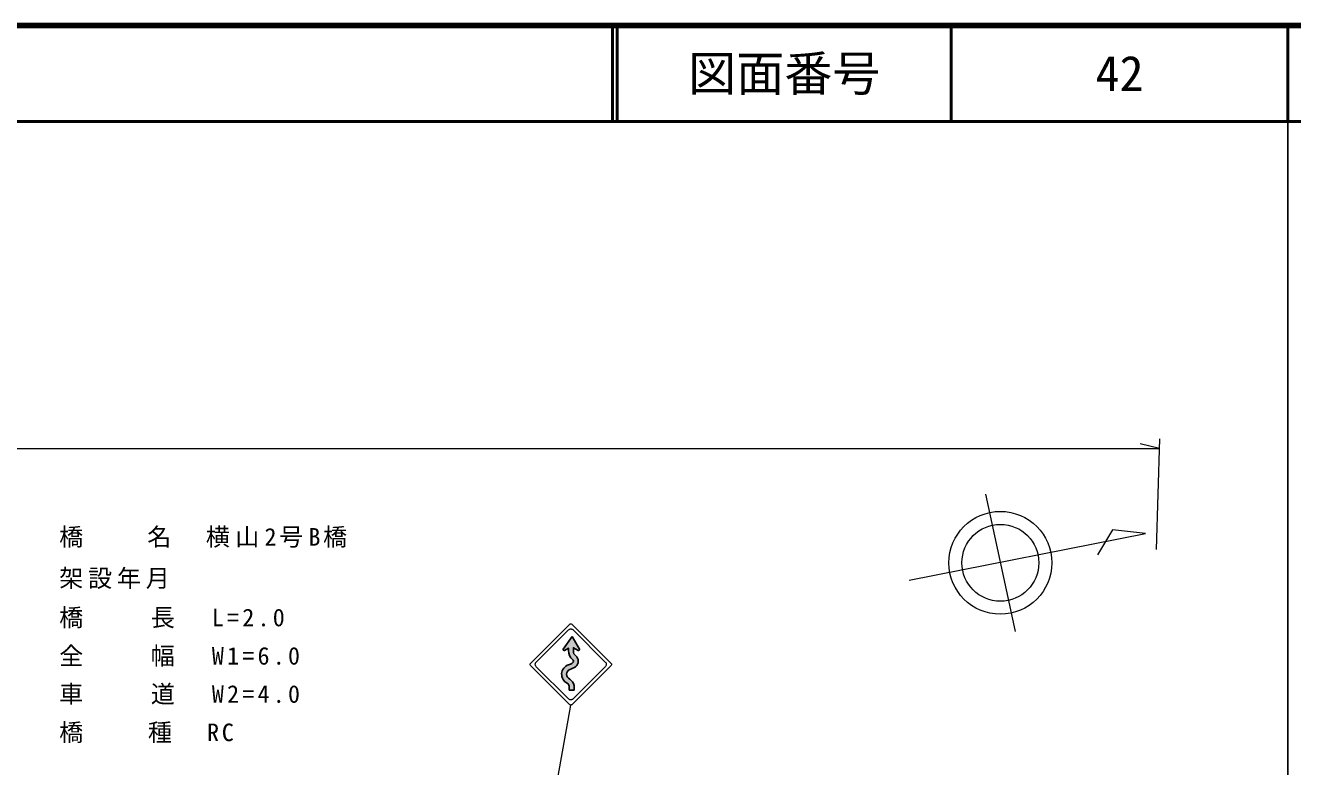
# Model space of a CAD drawing. Units: millimetres, scale not verified. Extents: x 40000 to 680000, y 20000 to 380000.
# Drawn here: x 447687 to 579500, y 302862 to 380000 of the extents above; entities that cross this region are included whole.
import ezdxf
from ezdxf.enums import TextEntityAlignment as Align

# ---------------------------------------------------------------- set-up
doc = ezdxf.new("R2010")
doc.units = ezdxf.units.MM
doc.header["$LTSCALE"] = 1000
for name, color, linetype, lineweight in [('M-BGD', 7, 'Continuous', 13), ('M-STR-HTXT', 7, 'Continuous', 13), ('M-STR-STRC', 7, 'Continuous', 13), ('M-TTL', 2, 'Continuous', 140), ('M-TTL-BAND', 7, 'Continuous', 25), ('M-TTL-LINE', 7, 'Continuous', 50)]:
    doc.layers.add(name, color=color, linetype=linetype, lineweight=lineweight)
doc.layers.add('M-TTL-TXT', color=7, linetype='Continuous')
doc.styles.add('ＭＳ ゴシック', font='')
doc.styles.get('ＭＳ ゴシック').set_extended_font_data('MS Gothic')

msp = doc.modelspace()

# ---------------------------------------------------------------- hatches: boundary and pattern name
at = {"layer": 'M-STR-STRC'}
msp.add_hatch(color=256, dxfattribs=at).paths.add_polyline_path([(504562, 316394), (505318, 315101, -0.765), (505181, 314962), (504691, 315238), (504691, 314912, 0.2874), (504947, 314393, -0.43726), (504947, 313282, -0.11519), (504303, 312982, 0.65627), (504303, 311971, -0.22343), (504761, 311296), (504761, 310825), (504257, 310825), (504257, 311249, 0.19274), (504064, 311527, -0.67016), (504180, 313474, 0.12362), (504609, 313656, 0.43396), (504609, 314014, -0.2571), (504187, 314934), (504187, 315192), (503778, 314962, -0.76292), (503641, 315100)])

# ---------------------------------------------------------------- linework, layer by layer
at = {"layer": 'M-BGD'}
for p, q in [((547562, 331222), (550639, 316940)), ((539606, 322263), (564200, 327120)), ((560778, 327520), (559201, 324908)), ((564200, 327120), (560778, 327520))]:
    msp.add_line(p, q, dxfattribs=at)
for radius in [5351, 4000]:
    msp.add_circle((549097, 324076), radius, dxfattribs=at)
at = {"layer": 'M-STR-HTXT'}
for p, q in [((565641, 335955), (563641, 336455)), ((565326, 325475), (565671, 336968)), ((278960, 335955), (565641, 335955))]:
    msp.add_line(p, q, dxfattribs=at)
at = {"layer": 'M-STR-STRC'}
msp.add_line((498984, 278595), (504418, 309269), dxfattribs=at)
for points in [[(504321, 317694), (504367, 317725), (504418, 317736), (504472, 317725), (504516, 317694), (508610, 313600), (508641, 313555), (508652, 313503), (508640, 313449), (508610, 313406), (504516, 309312), (504470, 309280), (504418, 309269), (504365, 309281), (504321, 309312), (500227, 313406), (500196, 313451), (500185, 313503), (500197, 313557), (500227, 313600)], [(504182, 317094), (504234, 317137), (504294, 317170), (504334, 317185), (504401, 317196), (504469, 317192), (504503, 317185), (504566, 317160), (504624, 317122), (504655, 317094), (508009, 313739), (508053, 313688), (508086, 313628), (508100, 313588), (508111, 313521), (508108, 313452), (508100, 313418), (508075, 313356), (508038, 313298), (508009, 313266), (504655, 309912), (504603, 309868), (504543, 309835), (504503, 309821), (504436, 309810), (504368, 309814), (504334, 309821), (504271, 309846), (504213, 309884), (504182, 309912), (500828, 313266), (500784, 313318), (500751, 313378), (500737, 313418), (500726, 313485), (500729, 313553), (500737, 313588), (500762, 313650), (500799, 313708), (500828, 313739)]]:
    msp.add_lwpolyline(points, close=True, dxfattribs=at)
at = {"layer": 'M-STR-STRC', "lineweight": 25}
msp.add_lwpolyline([(504562, 316394), (505318, 315101, -0.765), (505181, 314962), (504691, 315238), (504691, 314912, 0.2874), (504947, 314393, -0.43726), (504947, 313282, -0.11519), (504303, 312982, 0.65627), (504303, 311971, -0.22343), (504761, 311296), (504761, 310825), (504257, 310825), (504257, 311249, 0.19274), (504064, 311527, -0.67016), (504180, 313474, 0.12362), (504609, 313656, 0.43396), (504609, 314014, -0.2571), (504187, 314934), (504187, 315192), (503778, 314962, -0.76292), (503641, 315100)], format="xyb", close=True, dxfattribs=at)
at = {"layer": 'M-TTL'}
msp.add_line((680000, 380000), (40000, 380000), dxfattribs=at)
at = {"layer": 'M-TTL-BAND'}
msp.add_line((579000, 20000), (579000, 370000), dxfattribs=at)
at = {"layer": 'M-TTL-LINE'}
for p, q in [((508747, 380000), (508747, 370000)), ((509247, 380000), (509247, 370000)), ((543997, 380000), (543997, 370000)), ((579000, 380000), (579000, 370000)), ((40000, 370000), (680000, 370000))]:
    msp.add_line(p, q, dxfattribs=at)

# ---------------------------------------------------------------- texts
at = {"layer": 'M-STR-HTXT', "char_height": 1833, "attachment_point": 7, "style": 'ＭＳ ゴシック'}
for s, insert in [('\\T1.22;橋\u3000\u3000名\u3000横山2号B橋', (451210, 325652)), ('\\T1.2;架設年月\u3000', (451210, 321357)), ('\\T1.27;橋\u3000\u3000長\u3000L=2.0', (451210, 317259)), ('\\T1.27;全\u3000\u3000幅\u3000W1=6.0', (451210, 313279)), ('\\T1.27;車\u3000\u3000道\u3000W2=4.0', (451210, 309298)), ('\\T1.23;橋\u3000\u3000種\u3000RC', (451210, 305318))]:
    msp.add_mtext(s, dxfattribs=dict(at, insert=insert))
at = {"layer": 'M-TTL-TXT', "style": 'ＭＳ ゴシック'}
for s, p in [('図面番号', (526622, 375000)), ('42', (561497, 375000))]:
    msp.add_text(s, height=3666, dxfattribs=at).set_placement(p, align=Align.MIDDLE_CENTER)

doc.saveas('drawing.dxf')
